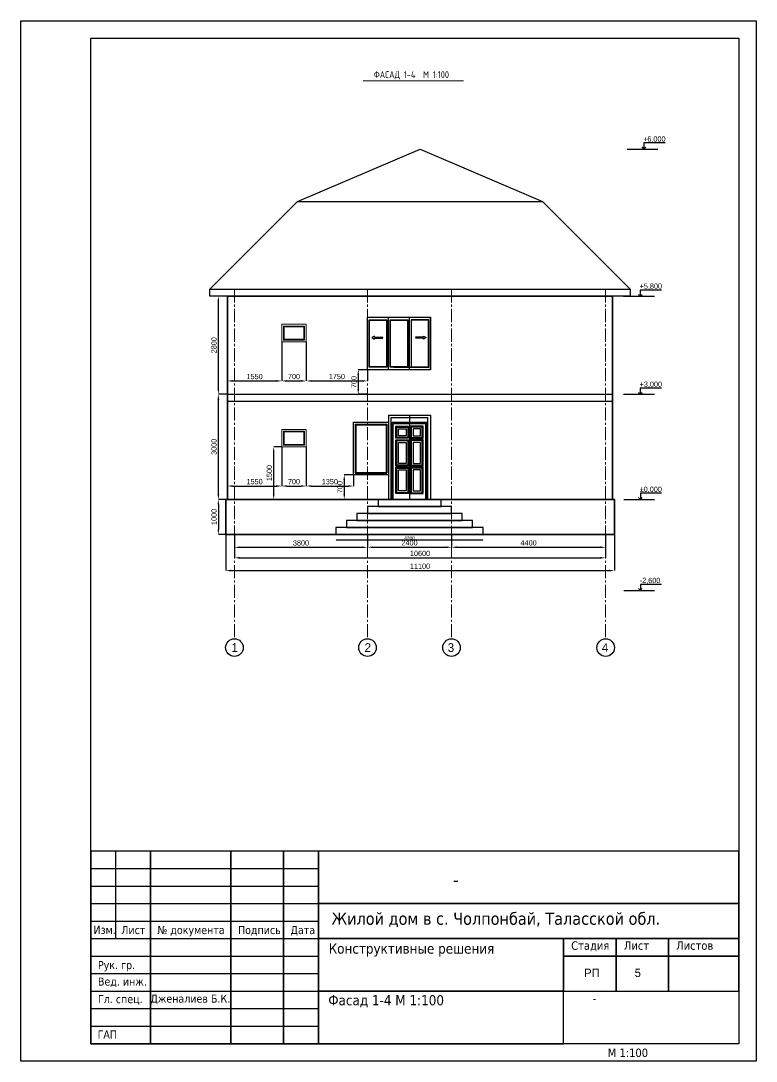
# Model space of a CAD drawing. Header units: millimetres. Extents: x 363119 to 453119, y -246250 to -184425.
# Drawn here: x 409119 to 430119, y -246250 to -216550 of the extents above; entities that cross this region are included whole.
import ezdxf
from ezdxf.enums import TextEntityAlignment as Align

# ---------------------------------------------------------------- set-up
doc = ezdxf.new("R2010")
doc.units = ezdxf.units.MM
doc.linetypes.add('CENTER2', pattern=[1.125, 0.75, -0.125, 0.125, -0.125])
for name, color, linetype in [('0 duvar', 2, 'Continuous'), ('AHSAP KAPI', 152, 'Continuous'), ('AKS', 252, 'CENTER2'), ('PENCERE', 152, 'Continuous'), ('Надписи', 211, 'Continuous'), ('Штамп', 222, 'Continuous')]:
    doc.layers.add(name, color=color, linetype=linetype)
doc.layers.add('ahsap', color=222, linetype='Continuous', lineweight=13)
doc.styles.add('SPDS', font='SPDS.shx')
doc.dimstyles.new('ISO-25', dxfattribs={"dimtxt": 100, "dimasz": 2.5, "dimexe": 1.25, "dimexo": 0.625, "dimtad": 1, "dimdec": 0, "dimtxsty": 'Standard', "dimcen": 2.5, "dimadec": 0, "dimazin": 0, "dimtfac": 1, "dimtdec": 0, "dimtmove": 0, "dimatfit": 3, "dimfxl": 0, "dimarcsym": 0})

# ---------------------------------------------------------------- blocks, each defined once
blk = doc.blocks.new('*D489')
at = {"layer": 'ahsap', "color": 0, "lineweight": -2}
for p, q in [((415220, -231213), (415220, -231580)), ((419020, -231213), (419020, -231580)), ((415370, -231580), (418870, -231580))]:
    blk.add_line(p, q, dxfattribs=at)
at = {"layer": 'ahsap', "color": 0}
for points in [[(415370, -231555), (415370, -231605), (415220, -231580)], [(418870, -231555), (418870, -231605), (419020, -231580)]]:
    blk.add_solid(points, dxfattribs=at)
at = {"layer": 'DEFPOINTS', "color": 0}
for p in [(415220, -231212), (419020, -231212), (419020, -231580)]:
    blk.add_point(p, dxfattribs=at)
at = {"layer": 'ahsap', "color": 0, "insert": (417120, -231455), "char_height": 150, "attachment_point": 5}
blk.add_mtext('3800', dxfattribs=at)
blk = doc.blocks.new('*D490')
at = {"layer": 'ahsap', "color": 0, "lineweight": -2}
for p, q in [((419020, -231243), (419020, -231580)), ((421420, -231213), (421420, -231580)), ((419170, -231579), (421270, -231579))]:
    blk.add_line(p, q, dxfattribs=at)
at = {"layer": 'ahsap', "color": 0}
for points in [[(419170, -231554), (419170, -231604), (419020, -231579)], [(421270, -231554), (421270, -231604), (421420, -231579)]]:
    blk.add_solid(points, dxfattribs=at)
at = {"layer": 'DEFPOINTS', "color": 0}
for p in [(419020, -231243), (421420, -231212), (421420, -231579)]:
    blk.add_point(p, dxfattribs=at)
at = {"layer": 'ahsap', "color": 0, "insert": (420220, -231454), "char_height": 150, "attachment_point": 5}
blk.add_mtext('2400', dxfattribs=at)
blk = doc.blocks.new('*D491')
at = {"layer": 'ahsap', "color": 0, "lineweight": -2}
for p, q in [((425820, -231213), (425820, -231880)), ((415220, -231580), (415220, -231880)), ((415370, -231880), (425670, -231880))]:
    blk.add_line(p, q, dxfattribs=at)
at = {"layer": 'ahsap', "color": 0}
for points in [[(415370, -231855), (415370, -231905), (415220, -231880)], [(425670, -231855), (425670, -231905), (425820, -231880)]]:
    blk.add_solid(points, dxfattribs=at)
at = {"layer": 'DEFPOINTS', "color": 0}
for p in [(425820, -231212), (415220, -231579), (425820, -231880)]:
    blk.add_point(p, dxfattribs=at)
at = {"layer": 'ahsap', "color": 0, "insert": (420520, -231755), "char_height": 150, "attachment_point": 5}
blk.add_mtext('10600', dxfattribs=at)
blk = doc.blocks.new('*D492')
at = {"layer": 'ahsap', "color": 0, "lineweight": -2}
for p, q in [((414970, -231213), (414970, -232246)), ((426070, -231213), (426070, -232246)), ((415120, -232246), (425920, -232246))]:
    blk.add_line(p, q, dxfattribs=at)
at = {"layer": 'ahsap', "color": 0}
for points in [[(415120, -232221), (415120, -232271), (414970, -232246)], [(425920, -232221), (425920, -232271), (426070, -232246)]]:
    blk.add_solid(points, dxfattribs=at)
at = {"layer": 'DEFPOINTS', "color": 0}
for p in [(414970, -231212), (426070, -231212), (426070, -232246)]:
    blk.add_point(p, dxfattribs=at)
at = {"layer": 'ahsap', "color": 0, "insert": (420520, -232121), "char_height": 150, "attachment_point": 5}
blk.add_mtext('11100', dxfattribs=at)
blk = doc.blocks.new('*D493')
at = {"layer": 'ahsap', "color": 0, "lineweight": -2}
for p, q in [((414969, -230212), (414761, -230212)), ((414761, -230362), (414761, -231063)), ((414969, -231213), (414761, -231213))]:
    blk.add_line(p, q, dxfattribs=at)
at = {"layer": 'ahsap', "color": 0}
for points in [[(414736, -230362), (414786, -230362), (414761, -230212)], [(414736, -231063), (414786, -231063), (414761, -231213)]]:
    blk.add_solid(points, dxfattribs=at)
at = {"layer": 'DEFPOINTS', "color": 0}
for p in [(414970, -230212), (414761, -231213), (414970, -231213)]:
    blk.add_point(p, dxfattribs=at)
at = {"layer": 'ahsap', "color": 0, "insert": (414636, -230713), "char_height": 150, "attachment_point": 5, "rotation": 90}
blk.add_mtext('1000', dxfattribs=at)
blk = doc.blocks.new('*D495')
at = {"layer": 'ahsap', "color": 0, "lineweight": -2}
for p, q in [((415019, -227212), (414761, -227212)), ((414761, -230062), (414761, -227362)), ((415019, -230212), (414761, -230212))]:
    blk.add_line(p, q, dxfattribs=at)
at = {"layer": 'ahsap', "color": 0}
for points in [[(414736, -227362), (414786, -227362), (414761, -227212)], [(414736, -230062), (414786, -230062), (414761, -230212)]]:
    blk.add_solid(points, dxfattribs=at)
at = {"layer": 'DEFPOINTS', "color": 0}
for p in [(414761, -227212), (415020, -227212), (415020, -230212)]:
    blk.add_point(p, dxfattribs=at)
at = {"layer": 'ahsap', "color": 0, "insert": (414636, -228712), "char_height": 150, "attachment_point": 5, "rotation": 90}
blk.add_mtext('3000', dxfattribs=at)
blk = doc.blocks.new('*D496')
at = {"layer": 'ahsap', "color": 0, "lineweight": -2}
for p, q in [((415019, -224412), (414761, -224412)), ((414761, -227062), (414761, -224562)), ((415019, -227212), (414761, -227212))]:
    blk.add_line(p, q, dxfattribs=at)
at = {"layer": 'ahsap', "color": 0}
for points in [[(414736, -224562), (414786, -224562), (414761, -224412)], [(414736, -227062), (414786, -227062), (414761, -227212)]]:
    blk.add_solid(points, dxfattribs=at)
at = {"layer": 'DEFPOINTS', "color": 0}
for p in [(414761, -224412), (415020, -224412), (415020, -227212)]:
    blk.add_point(p, dxfattribs=at)
at = {"layer": 'ahsap', "color": 0, "insert": (414636, -225812), "char_height": 150, "attachment_point": 5, "rotation": 90}
blk.add_mtext('2800', dxfattribs=at)
blk = doc.blocks.new('*D494')
at = {"layer": 'ahsap', "color": 0, "lineweight": -2}
for p, q in [((421420, -231213), (421420, -231580)), ((425820, -231213), (425820, -231580)), ((421570, -231579), (425670, -231579))]:
    blk.add_line(p, q, dxfattribs=at)
at = {"layer": 'ahsap', "color": 0}
for points in [[(421570, -231554), (421570, -231604), (421420, -231579)], [(425670, -231554), (425670, -231604), (425820, -231579)]]:
    blk.add_solid(points, dxfattribs=at)
at = {"layer": 'DEFPOINTS', "color": 0}
for p in [(421420, -231212), (425820, -231212), (425820, -231579)]:
    blk.add_point(p, dxfattribs=at)
at = {"layer": 'ahsap', "color": 0, "insert": (423620, -231454), "char_height": 150, "attachment_point": 5}
blk.add_mtext('4400', dxfattribs=at)
blk = doc.blocks.new('Окно 700')
at = {"layer": 'AHSAP KAPI', "lineweight": 5}
for points in [[(370811, -126981), (371511, -126981), (371511, -127481), (370811, -127481), (370811, -126981)], [(370861, -127031), (370861, -127031), (371461, -127031), (371461, -127431), (370861, -127431), (370861, -127031)], [(370881, -127051), (370881, -127051), (371441, -127051), (371441, -127411), (370881, -127411), (370881, -127051)]]:
    blk.add_lwpolyline(points, dxfattribs=at)
blk = doc.blocks.new('*D503')
at = {"layer": 'ahsap', "color": 0, "lineweight": -2}
for p, q in [((416570, -228713), (416570, -229832)), ((417270, -228713), (417270, -229832)), ((416720, -229831), (417120, -229831))]:
    blk.add_line(p, q, dxfattribs=at)
at = {"layer": 'ahsap', "color": 0}
for points in [[(416720, -229806), (416720, -229856), (416570, -229831)], [(417120, -229806), (417120, -229856), (417270, -229831)]]:
    blk.add_solid(points, dxfattribs=at)
at = {"layer": 'DEFPOINTS', "color": 0}
for p in [(416570, -228712), (417270, -228712), (417270, -229831)]:
    blk.add_point(p, dxfattribs=at)
at = {"layer": 'ahsap', "color": 0, "insert": (416920, -229706), "char_height": 150, "attachment_point": 5}
blk.add_mtext('700', dxfattribs=at)
blk = doc.blocks.new('*D504')
at = {"layer": 'ahsap', "color": 0, "lineweight": -2}
for p, q in [((416570, -228713), (416570, -229832)), ((415020, -229513), (415020, -229832)), ((415170, -229831), (416420, -229831))]:
    blk.add_line(p, q, dxfattribs=at)
at = {"layer": 'ahsap', "color": 0}
for points in [[(415170, -229806), (415170, -229856), (415020, -229831)], [(416420, -229806), (416420, -229856), (416570, -229831)]]:
    blk.add_solid(points, dxfattribs=at)
at = {"layer": 'DEFPOINTS', "color": 0}
for p in [(416570, -228712), (415020, -229512), (416570, -229831)]:
    blk.add_point(p, dxfattribs=at)
at = {"layer": 'ahsap', "color": 0, "insert": (415795, -229706), "char_height": 150, "attachment_point": 5}
blk.add_mtext('1550', dxfattribs=at)
blk = doc.blocks.new('Окно 1000')
at = {"layer": 'PENCERE'}
for p, q in [((369296, -127028), (369296, -128428)), ((369296, -127028), (370196, -127028)), ((369316, -127048), (369316, -128408)), ((369316, -127048), (370176, -127048)), ((370176, -127048), (370176, -128408)), ((370196, -127028), (370196, -128428)), ((369296, -128428), (370196, -128428)), ((369316, -128408), (370176, -128408))]:
    blk.add_line(p, q, dxfattribs=at)
blk.add_lwpolyline([(369246, -126978), (370246, -126978), (370246, -128478), (369246, -128478), (369246, -126978)], dxfattribs=at)
blk = doc.blocks.new('*D505')
at = {"layer": 'ahsap', "color": 0, "lineweight": -2}
for p, q in [((417270, -228713), (417270, -229832)), ((418620, -229513), (418620, -229832)), ((417420, -229831), (418470, -229831))]:
    blk.add_line(p, q, dxfattribs=at)
at = {"layer": 'ahsap', "color": 0}
for points in [[(417420, -229806), (417420, -229856), (417270, -229831)], [(418470, -229806), (418470, -229856), (418620, -229831)]]:
    blk.add_solid(points, dxfattribs=at)
at = {"layer": 'DEFPOINTS', "color": 0}
for p in [(417270, -228712), (418620, -229512), (418620, -229831)]:
    blk.add_point(p, dxfattribs=at)
at = {"layer": 'ahsap', "color": 0, "insert": (417945, -229706), "char_height": 150, "attachment_point": 5}
blk.add_mtext('1350', dxfattribs=at)
blk = doc.blocks.new('*D506')
at = {"layer": 'ahsap', "color": 0, "lineweight": -2}
for p, q in [((416569, -228712), (416341, -228712)), ((416341, -230062), (416341, -228862)), ((416569, -230212), (416341, -230212))]:
    blk.add_line(p, q, dxfattribs=at)
at = {"layer": 'ahsap', "color": 0}
for points in [[(416316, -228862), (416366, -228862), (416341, -228712)], [(416316, -230062), (416366, -230062), (416341, -230212)]]:
    blk.add_solid(points, dxfattribs=at)
at = {"layer": 'DEFPOINTS', "color": 0}
for p in [(416341, -228712), (416570, -228712), (416570, -230212)]:
    blk.add_point(p, dxfattribs=at)
at = {"layer": 'ahsap', "color": 0, "insert": (416216, -229462), "char_height": 150, "attachment_point": 5, "rotation": 90}
blk.add_mtext('1500', dxfattribs=at)
blk = doc.blocks.new('*D507')
at = {"layer": 'ahsap', "color": 0, "lineweight": -2}
for p, q in [((418619, -229512), (418355, -229512)), ((418356, -229662), (418356, -230062)), ((418619, -230212), (418355, -230212))]:
    blk.add_line(p, q, dxfattribs=at)
at = {"layer": 'ahsap', "color": 0}
for points in [[(418331, -229662), (418381, -229662), (418356, -229512)], [(418331, -230062), (418381, -230062), (418356, -230212)]]:
    blk.add_solid(points, dxfattribs=at)
at = {"layer": 'DEFPOINTS', "color": 0}
for p in [(418620, -229512), (418356, -230212), (418620, -230212)]:
    blk.add_point(p, dxfattribs=at)
at = {"layer": 'ahsap', "color": 0, "insert": (418231, -229862), "char_height": 150, "attachment_point": 5, "rotation": 90}
blk.add_mtext('700', dxfattribs=at)
blk = doc.blocks.new('Дверь Д1')
at = {"layer": 'AHSAP KAPI'}
for p, q in [((382431, -107483), (383631, -107483)), ((382431, -107483), (382431, -109883)), ((383031, -107483), (383031, -109883)), ((383631, -107483), (383631, -109883)), ((382506, -107543), (383556, -107543)), ((382506, -109883), (382506, -107543)), ((383556, -109883), (383556, -107543)), ((382431, -109883), (383631, -109883))]:
    blk.add_line(p, q, dxfattribs=at)
at = {"layer": 'AHSAP KAPI', "linetype": 'Continuous'}
for p, q in [((382534, -109883), (382534, -107683)), ((382534, -107683), (383527, -107683)), ((382564, -109883), (382564, -107713)), ((382564, -107713), (383497, -107713)), ((383497, -109883), (383497, -107713)), ((383527, -109883), (383527, -107683))]:
    blk.add_line(p, q, dxfattribs=at)
for points in [[(383006, -108140), (382644, -108140), (382644, -107793), (383006, -107793)], [(383056, -108140), (383417, -108140), (383417, -107793), (383056, -107793)], [(382981, -108115), (382669, -108115), (382669, -107818), (382981, -107818)], [(382931, -108065), (382719, -108065), (382719, -107868), (382931, -107868)], [(383081, -108115), (383392, -108115), (383392, -107818), (383081, -107818)], [(383131, -108065), (383342, -108065), (383342, -107868), (383131, -107868)], [(383006, -108933), (382644, -108933), (382644, -108180), (383006, -108180)], [(382981, -108908), (382669, -108908), (382669, -108205), (382981, -108205)], [(382931, -108858), (382719, -108858), (382719, -108255), (382931, -108255)], [(383056, -108933), (383417, -108933), (383417, -108180), (383056, -108180)], [(383081, -108908), (383392, -108908), (383392, -108205), (383081, -108205)], [(383131, -108858), (383342, -108858), (383342, -108255), (383131, -108255)], [(383006, -109717), (382644, -109717), (382644, -108963), (383006, -108963)], [(382981, -109692), (382669, -109692), (382669, -108988), (382981, -108988)], [(383056, -109717), (383417, -109717), (383417, -108963), (383056, -108963)], [(383081, -109692), (383392, -109692), (383392, -108988), (383081, -108988)], [(382931, -109642), (382719, -109642), (382719, -109038), (382931, -109038)], [(383131, -109642), (383342, -109642), (383342, -109038), (383131, -109038)]]:
    blk.add_lwpolyline(points, close=True, dxfattribs=at)
blk = doc.blocks.new('*D514')
at = {"layer": 'ahsap', "color": 0, "lineweight": -2}
for p, q in [((416570, -225713), (416570, -226832)), ((417270, -225713), (417270, -226832)), ((416720, -226831), (417120, -226831))]:
    blk.add_line(p, q, dxfattribs=at)
at = {"layer": 'ahsap', "color": 0}
for points in [[(416720, -226806), (416720, -226856), (416570, -226831)], [(417120, -226806), (417120, -226856), (417270, -226831)]]:
    blk.add_solid(points, dxfattribs=at)
at = {"layer": 'DEFPOINTS', "color": 0}
for p in [(416570, -225712), (417270, -225712), (417270, -226831)]:
    blk.add_point(p, dxfattribs=at)
at = {"layer": 'ahsap', "color": 0, "insert": (416920, -226706), "char_height": 150, "attachment_point": 5}
blk.add_mtext('700', dxfattribs=at)
blk = doc.blocks.new('*D513')
at = {"layer": 'ahsap', "color": 0, "lineweight": -2}
for p, q in [((416570, -225713), (416570, -226832)), ((415020, -226513), (415020, -226832)), ((415170, -226831), (416420, -226831))]:
    blk.add_line(p, q, dxfattribs=at)
at = {"layer": 'ahsap', "color": 0}
for points in [[(415170, -226806), (415170, -226856), (415020, -226831)], [(416420, -226806), (416420, -226856), (416570, -226831)]]:
    blk.add_solid(points, dxfattribs=at)
at = {"layer": 'DEFPOINTS', "color": 0}
for p in [(416570, -225712), (415020, -226512), (416570, -226831)]:
    blk.add_point(p, dxfattribs=at)
at = {"layer": 'ahsap', "color": 0, "insert": (415795, -226706), "char_height": 150, "attachment_point": 5}
blk.add_mtext('1550', dxfattribs=at)
blk = doc.blocks.new('*D515')
at = {"layer": 'ahsap', "color": 0, "lineweight": -2}
for p, q in [((417270, -225713), (417270, -226832)), ((419020, -226513), (419020, -226832)), ((417420, -226831), (418870, -226831))]:
    blk.add_line(p, q, dxfattribs=at)
at = {"layer": 'ahsap', "color": 0}
for points in [[(417420, -226806), (417420, -226856), (417270, -226831)], [(418870, -226806), (418870, -226856), (419020, -226831)]]:
    blk.add_solid(points, dxfattribs=at)
at = {"layer": 'DEFPOINTS', "color": 0}
for p in [(417270, -225712), (419020, -226512), (419020, -226831)]:
    blk.add_point(p, dxfattribs=at)
at = {"layer": 'ahsap', "color": 0, "insert": (418145, -226706), "char_height": 150, "attachment_point": 5}
blk.add_mtext('1750', dxfattribs=at)
blk = doc.blocks.new('*D516')
at = {"layer": 'ahsap', "color": 0, "lineweight": -2}
for p, q in [((419019, -226512), (418755, -226512)), ((418756, -226662), (418756, -227062)), ((419019, -227212), (418755, -227212))]:
    blk.add_line(p, q, dxfattribs=at)
at = {"layer": 'ahsap', "color": 0}
for points in [[(418731, -226662), (418781, -226662), (418756, -226512)], [(418731, -227062), (418781, -227062), (418756, -227212)]]:
    blk.add_solid(points, dxfattribs=at)
at = {"layer": 'DEFPOINTS', "color": 0}
for p in [(419020, -226512), (418756, -227212), (419020, -227212)]:
    blk.add_point(p, dxfattribs=at)
at = {"layer": 'ahsap', "color": 0, "insert": (418631, -226862), "char_height": 150, "attachment_point": 5, "rotation": 90}
blk.add_mtext('700', dxfattribs=at)
blk = doc.blocks.new('окно 1800 фас')
at = {"layer": 'ahsap'}
for p, q in [((337788, 44896), (337788, 43544)), ((337798, 44886), (337798, 43554)), ((338278, 44886), (338278, 43554)), ((338388, 44896), (338388, 43544)), ((338398, 44886), (338398, 43554)), ((338878, 44886), (338878, 43554)), ((338998, 44886), (338998, 43554)), ((339478, 44886), (339478, 43554)), ((339488, 44896), (339488, 43544))]:
    blk.add_line(p, q, dxfattribs=at)
at = {"layer": 'AHSAP KAPI'}
for p, q in [((337738, 43474), (337738, 44974)), ((337738, 44974), (339538, 44974)), ((337788, 43544), (337788, 44896)), ((337788, 44896), (338288, 44896)), ((337798, 43554), (337798, 44886)), ((337798, 44886), (338278, 44886)), ((338288, 44896), (338288, 43544)), ((338338, 43474), (338338, 44974)), ((338388, 43544), (338388, 44896)), ((338388, 44896), (338888, 44896)), ((338398, 43554), (338398, 44886)), ((338398, 44886), (338878, 44886)), ((338888, 44896), (338888, 43544)), ((338938, 43474), (338938, 44974)), ((339488, 44896), (338988, 44896)), ((338988, 44896), (338988, 43544)), ((339478, 44886), (338998, 44886)), ((339478, 43554), (339478, 44886)), ((339488, 43544), (339488, 44896)), ((339538, 44974), (339538, 43474)), ((339538, 43474), (339538, 44974)), ((337942, 44404), (338172, 44404)), ((337942, 44377), (338172, 44377)), ((338172, 44404), (338152, 44391)), ((338172, 44377), (338152, 44391)), ((339334, 44404), (339104, 44404)), ((339104, 44404), (339124, 44391)), ((339104, 44377), (339124, 44391)), ((339334, 44377), (339104, 44377)), ((339538, 43474), (337738, 43474)), ((338288, 43544), (337788, 43544)), ((338278, 43554), (337798, 43554)), ((338888, 43544), (338388, 43544)), ((338878, 43554), (338398, 43554)), ((338988, 43544), (339488, 43544)), ((338998, 43554), (339478, 43554))]:
    blk.add_line(p, q, dxfattribs=at)
for points in [[(337942, 44404), (337942, 44435), (337865, 44391), (337942, 44346), (337942, 44377)], [(339334, 44404), (339334, 44435), (339411, 44391), (339334, 44346), (339334, 44377)]]:
    blk.add_lwpolyline(points, dxfattribs=at)
at = {"layer": 'PENCERE'}
blk.add_line((338488, 43544), (339207, 43544), dxfattribs=at)
blk = doc.blocks.new('*D538')
at = {"color": 0, "lineweight": -2}
for p, q in [((418120, -231367), (418120, -231370)), ((418122, -231369), (422317, -231369)), ((422320, -231367), (422320, -231370))]:
    blk.add_line(p, q, dxfattribs=at)
at = {"color": 0}
for points in [[(418122, -231369), (418122, -231370), (418120, -231369)], [(422317, -231369), (422317, -231370), (422320, -231369)]]:
    blk.add_solid(points, dxfattribs=at)
at = {"layer": 'DEFPOINTS', "color": 0}
for p in [(418120, -231212), (422320, -231212), (422320, -231369)]:
    blk.add_point(p, dxfattribs=at)
at = {"color": 0, "insert": (420220, -231319), "char_height": 100, "attachment_point": 5}
blk.add_mtext('4200', dxfattribs=at)

msp = doc.modelspace()

# ---------------------------------------------------------------- linework, layer by layer
at = {"color": 0}
for p, q in [((426434.1, -220212.5), (427314.4, -220212.5)), ((426333, -224412.7), (427213.4, -224412.7)), ((415019.8, -227212.5), (426019.8, -227212.5)), ((415019.8, -227412.5), (426019.8, -227412.5)), ((426332.8, -227212.7), (427213.1, -227212.7)), ((426337, -230212.7), (427217.3, -230212.7)), ((421669.8, -231212.5), (421669.8, -231212.7)), ((426337, -232812.7), (427217.3, -232812.7))]:
    msp.add_line(p, q, dxfattribs=at)
msp.add_line((411819.3, -240250.3), (411819.3, -242750.3))
for points in [[(427516.4, -220037.6), (426911.5, -220037.5), (426911.5, -220212.5), (426858.4, -220159.4), (426911.5, -220212.5), (426964.5, -220159.4)], [(427415.4, -224237.8), (426810.4, -224237.7), (426810.4, -224412.7), (426757.4, -224359.7), (426810.4, -224412.7), (426863.4, -224359.7)], [(427415.1, -227037.8), (426810.2, -227037.7), (426810.2, -227212.7), (426757.1, -227159.7), (426810.2, -227212.7), (426863.2, -227159.7)], [(427419.4, -230037.8), (426814.4, -230037.7), (426814.4, -230212.7), (426761.3, -230159.7), (426814.4, -230212.7), (426867.4, -230159.7)], [(427419.4, -232637.8), (426814.4, -232637.7), (426814.4, -232812.7), (426761.3, -232759.7), (426814.4, -232812.7), (426867.4, -232759.7)]]:
    msp.add_lwpolyline(points)
for points in [[(414519.8, -224212.5), (417019.8, -221712.5), (420519.8, -220212.5), (424019.8, -221712.5), (426519.8, -224212.5)], [(417019.8, -221712.5), (424019.8, -221712.5)], [(415219.8, -224412.5), (415019.8, -224412.5), (414519.8, -224412.5), (414519.8, -224212.5), (415219.8, -224212.5), (425819.8, -224212.5), (426019.8, -224212.5), (426519.8, -224212.5), (426519.8, -224412.5), (426019.8, -224412.5), (425819.8, -224412.5), (415219.8, -224412.5)], [(419319.8, -230412.5), (419019.8, -230412.5), (419019.8, -230612.5), (421119.8, -230612.5), (421419.8, -230612.5), (421419.8, -230412.5), (421119.8, -230412.5), (419319.8, -230412.5)], [(419619.8, -230212.5), (419319.8, -230212.5), (419319.8, -230412.5), (420819.8, -230412.5), (421119.8, -230412.5), (421119.8, -230212.5), (420819.8, -230212.5), (419619.8, -230212.5)], [(419019.8, -230612.5), (418719.8, -230612.5), (418719.8, -230812.5), (421419.8, -230812.5), (421719.8, -230812.5), (421719.8, -230612.5), (421419.8, -230612.5), (419019.8, -230612.5)], [(418419.8, -231012.5), (418119.8, -231012.5), (418119.8, -231212.5), (422022.5, -231212.5), (422319.8, -231212.5), (422319.8, -231012.5), (422019.8, -231012.5), (418419.8, -231012.5)], [(418719.8, -230812.5), (418419.8, -230812.5), (418419.8, -231012.5), (421719.8, -231012.5), (422019.8, -231012.5), (422019.8, -230812.5), (421719.8, -230812.5), (418719.8, -230812.5)]]:
    msp.add_lwpolyline(points, dxfattribs=at)
at = {"layer": 'ahsap', "color": 0}
msp.add_line((418896.5, -218263.7), (421757.9, -218263.7), dxfattribs=at)
at = {"layer": 'ahsap', "color": 0, "lineweight": 35}
for points in [[(415019.8, -230212.5), (415019.8, -224412.5), (425819.8, -224412.5), (426019.8, -224412.5), (426019.8, -230212.5)], [(414969.8, -231212.5), (414969.8, -230212.5), (425819.8, -230212.5), (426069.8, -230212.5), (426069.8, -231212.5), (414969.8, -231212.5)], [(421669.8, -230212.5), (421169.8, -230212.5)]]:
    msp.add_lwpolyline(points, dxfattribs=at)
at = {"layer": 'AKS', "lineweight": 5, "ltscale": 500}
for p, q in [((415219.8, -224212.5), (415219.8, -234193.3)), ((419019.8, -224212.5), (419019.8, -234193.3)), ((421419.8, -224212.5), (421419.8, -234193.3)), ((425819.8, -224212.5), (425819.8, -234193.3))]:
    msp.add_line(p, q, dxfattribs=at)
at = {"layer": 'AKS', "color": 0, "linetype": 'Continuous'}
for centre in [(415219.8, -234443.3), (419019.8, -234443.3), (421419.8, -234443.3), (425819.8, -234443.3)]:
    msp.add_circle(centre, 250.5, dxfattribs=at)
at = {"layer": 'Штамп', "color": 0}
for p, q in [((411119.3, -240750.3), (417619.3, -240750.3)), ((411119.3, -241250.3), (417619.3, -241250.3)), ((411119.3, -241750.3), (429619.3, -241750.3)), ((411119.3, -242250.3), (417619.3, -242250.3)), ((411119.3, -242750.3), (429619.3, -242750.3)), ((411119.3, -243250.3), (417619.3, -243250.3)), ((411119.3, -243750.3), (417619.3, -243750.3)), ((411119.3, -244250.3), (429619.3, -244250.3)), ((411119.3, -244750.3), (417619.3, -244750.3)), ((411119.3, -245250.3), (417619.3, -245250.3))]:
    msp.add_line(p, q, dxfattribs=at)
for points in [[(430119.3, -246250.3), (409119.3, -246250.3), (409119.3, -216550.3), (430119.3, -216550.3)], [(411119.3, -245750.3), (412819.3, -245750.3), (412819.3, -240250.3), (411119.3, -240250.3)], [(412819.3, -245750.3), (415119.3, -245750.3), (415119.3, -240250.3), (412819.3, -240250.3)], [(415119.3, -245750.3), (416619.3, -245750.3), (416619.3, -240250.3), (415119.3, -240250.3)], [(416619.3, -245750.3), (417619.3, -245750.3), (417619.3, -240250.3), (416619.3, -240250.3)], [(417619.3, -241750.3), (429619.3, -241750.3), (429619.3, -240250.3), (417619.3, -240250.3)], [(417619.3, -242750.3), (429619.3, -242750.3), (429619.3, -241750.3), (417619.3, -241750.3)], [(417619.3, -244250.3), (424619.3, -244250.3), (424619.3, -242750.3), (417619.3, -242750.3)], [(424619.3, -243250.3), (426119.3, -243250.3), (426119.3, -242750.3), (424619.3, -242750.3)], [(426119.3, -243250.3), (427619.3, -243250.3), (427619.3, -242750.3), (426119.3, -242750.3)], [(427619.3, -243250.3), (429619.3, -243250.3), (429619.3, -242750.3), (427619.3, -242750.3)], [(424619.3, -244250.3), (426119.3, -244250.3), (426119.3, -243250.3), (424619.3, -243250.3)], [(426119.3, -244250.3), (427619.3, -244250.3), (427619.3, -243250.3), (426119.3, -243250.3)], [(427619.3, -244250.3), (429619.3, -244250.3), (429619.3, -243250.3), (427619.3, -243250.3)], [(417619.3, -245750.3), (424619.3, -245750.3), (424619.3, -244250.3), (417619.3, -244250.3)]]:
    msp.add_lwpolyline(points, close=True, dxfattribs=at)
at = {"layer": 'Штамп', "color": 0, "lineweight": 30}
for points in [[(411119.3, -245750.3), (411119.3, -217050.3), (429619.3, -217050.3), (429619.3, -245750.3)], [(429619.3, -245750.3), (411119.3, -245750.3)]]:
    msp.add_lwpolyline(points, dxfattribs=at)

# ---------------------------------------------------------------- block references
msp.add_blockref('окно 1800 фас', (81281.6, -269986.1))
at = {"layer": 'ahsap'}
for name, p in [('Окно 700', (45758.7, -98231.8)), ('Окно 1000', (49374.2, -101034.3)), ('Дверь Д1', (37189, -120329.2)), ('Окно 700', (45758.7, -101231.8))]:
    msp.add_blockref(name, p, dxfattribs=at)

# ---------------------------------------------------------------- texts
at = {"char_height": 150, "attachment_point": 1}
for s, insert in [('+6,000', (426891.3, -219850.1)), ('+5,800', (426790.3, -224050.4)), ('+3,000', (426790, -226850.4)), ('%%P0,000', (426794.2, -229850.4)), ('-2,600', (426794.2, -232450.4))]:
    msp.add_mtext_dynamic_manual_height_columns(s, width=537.192, gutter_width=12.5, heights=[0], dxfattribs=dict(at, insert=insert))
at = {"layer": '0 duvar', "color": 0, "ltscale": 0.071429, "style": 'SPDS'}
msp.add_text('ФАСАД 1-4  М 1:100', height=195, dxfattribs=at).set_placement((419200, -218183.5))
at = {"layer": 'AKS', "color": 0}
for s, p in [('1', (415227.7, -234441.2)), ('2', (419027.7, -234441.2)), ('3', (421402.5, -234443.3)), ('4', (425802.5, -234443.3))]:
    msp.add_text(s, height=250, dxfattribs=at).set_placement(p, align=Align.MIDDLE)
at = {"layer": 'Надписи', "color": 0, "ltscale": 0.5}
for s, height, p in [('РП', 240.85, (425204.6, -243848.2)), ('5', 240.9, (426649.7, -243848.2))]:
    msp.add_text(s, height=height, dxfattribs=at).set_placement(p)
at = {"layer": 'Надписи', "color": 0, "ltscale": 0.5, "attachment_point": 1}
for s, insert, char_height, width in [('{\\fTahoma|b0|i0|c204|p32;-}', (421459.9, -240873.4), 384.402, 4592.665), ('{\\fTahoma|b0|i0|c204|p32;Жилой дом в с. Чолпонбай, Таласской обл.}', (417993, -242005.8), 350, 11377.885), ('{\\fTahoma|b0|i0|c204|p32;Изм.}', (411194.1, -242386.1), 230, 699.489), ('{\\fTahoma|b0|i0|c204|p32;Лист}', (411988.2, -242391.1), 230, 716.171), ('{\\fTahoma|b0|i0|c204|p32;№ документа}', (413021, -242391.1), 230, 1994.841), ('{\\fTahoma|b0|i0|c204|p32;Подпись}', (415321, -242391.1), 230, 1261.74), ('{\\fTahoma|b0|i0|c204|p32;Дата}', (416821, -242391.1), 230, 762.824), ('{\\fTahoma|b0|i0|c204|p32;Конструктивные решения}', (417910.7, -242890.5), 290, 6469.464), ('{\\fTahoma|b0|i0|c204|p32;Стадия}', (424835.6, -242829.1), 240.853, 6469.464), ('{\\fTahoma|b0|i0|c204|p32;Лист}', (426341.8, -242829.1), 240.853, 6469.464), ('{\\fTahoma|b0|i0|c204|p32;Листов}', (427832.7, -242829.1), 240.853, 6469.464), ('{\\fTahoma|b0|i0|c204|p32;Рук. гр.}', (411322.3, -243391.1), 230, 1434.854), ('{\\fTahoma|b0|i0|c204|p32;Вед. инж.}', (411322.3, -243861.7), 230, 1434.854), ('{\\fTahoma|b0|i0|c204|p32;Гл. спец.}', (411322.3, -244363.7), 230, 1434.854), ('{\\fTahoma|b0|i0|c204|p32;Дженалиев Б.К.}', (412819.3, -244349.3), 230, 2372.469), ('{\\fTahoma|b0|i0|c204|p32;Фасад 1-4 М 1:100   }', (417899.3, -244365), 290, 6515.085), ('{\\fTahoma|b0|i0|c204|p32;   -}', (425180.3, -244338.3), 240.853, 4340.302), ('{\\fTahoma|b0|i0|c204|p32;ГАП}', (411312.4, -245372.9), 230, 1444.708), ('{\\fTahoma|b0|i0|c204|p32;М 1:100}', (425878.1, -245890.1), 240.853, 6469.464)]:
    msp.add_mtext(s, dxfattribs=dict(at, insert=insert, char_height=char_height, width=width))

# ---------------------------------------------------------------- dimensions: what is measured, and where the dimension line sits
at = {"color": 0}
dim = msp.add_linear_dim(base=(422319.8, -231369.2), p1=(418119.8, -231212.5), p2=(422319.8, -231212.5), dimstyle='ISO-25', override={"dimfxl": 2, "dimfxlon": 1}, dxfattribs=at)
dim.commit()
dim.dimension.update_dxf_attribs({"geometry": '*D538', "text_midpoint": (420219.8, -231318.6)})
at = {"layer": 'ahsap', "color": 0}
for base, p1, p2, picture, middle in [((414761.3, -224412.5), (415019.8, -227212.5), (415019.8, -224412.5), '*D496', (414636.3, -225812.5)), ((418755.5, -227212.5), (419019.8, -226512.5), (419019.8, -227212.5), '*D516', (418630.5, -226862.5)), ((414761.3, -227212.5), (415019.8, -230212.5), (415019.8, -227212.5), '*D495', (414636.3, -228712.5)), ((416341, -228712.5), (416569.8, -230212.5), (416569.8, -228712.5), '*D506', (416216, -229462.5)), ((418355.5, -230212.5), (418619.8, -229512.5), (418619.8, -230212.5), '*D507', (418230.5, -229862.5)), ((414761.3, -231212.5), (414969.8, -230212.5), (414969.8, -231212.5), '*D493', (414636.3, -230712.5))]:
    dim = msp.add_linear_dim(base=base, p1=p1, p2=p2, angle=90, dimstyle='ISO-25', override={"dimtxt": 150, "dimasz": 150, "dimexe": 0.25, "dimgap": 50, "dimdle": 0.25, "dimfxl": 0.25}, dxfattribs=at)
    dim.commit()
    dim.dimension.update_dxf_attribs({"geometry": picture, "text_midpoint": middle})
for base, p1, p2, picture, middle in [((416569.8, -226831.4), (415019.8, -226512.5), (416569.8, -225712.5), '*D513', (415794.8, -226706.4)), ((417269.8, -226831.4), (416569.8, -225712.5), (417269.8, -225712.5), '*D514', (416919.8, -226706.4)), ((419019.8, -226831.4), (417269.8, -225712.5), (419019.8, -226512.5), '*D515', (418144.8, -226706.4)), ((416569.8, -229831.4), (415019.8, -229512.5), (416569.8, -228712.5), '*D504', (415794.8, -229706.4)), ((417269.8, -229831.4), (416569.8, -228712.5), (417269.8, -228712.5), '*D503', (416919.8, -229706.4)), ((418619.8, -229831.4), (417269.8, -228712.5), (418619.8, -229512.5), '*D505', (417944.8, -229706.4)), ((426069.8, -232245.6), (414969.8, -231212.5), (426069.8, -231212.5), '*D492', (420519.8, -232120.6)), ((419019.8, -231579.6), (415219.8, -231212.5), (419019.8, -231212.5), '*D489', (417119.8, -231454.6)), ((425819.8, -231880.1), (415219.8, -231579.3), (425819.8, -231212.5), '*D491', (420519.8, -231755.1)), ((421419.8, -231579.3), (419019.8, -231242.6), (421419.8, -231212.5), '*D490', (420219.8, -231454.3)), ((425819.8, -231579.3), (421419.8, -231212.5), (425819.8, -231212.5), '*D494', (423619.8, -231454.3))]:
    dim = msp.add_linear_dim(base=base, p1=p1, p2=p2, dimstyle='ISO-25', override={"dimtxt": 150, "dimasz": 150, "dimexe": 0.25, "dimgap": 50, "dimdle": 0.25, "dimfxl": 0.25}, dxfattribs=at)
    dim.commit()
    dim.dimension.update_dxf_attribs({"geometry": picture, "text_midpoint": middle})

doc.saveas('drawing.dxf')
